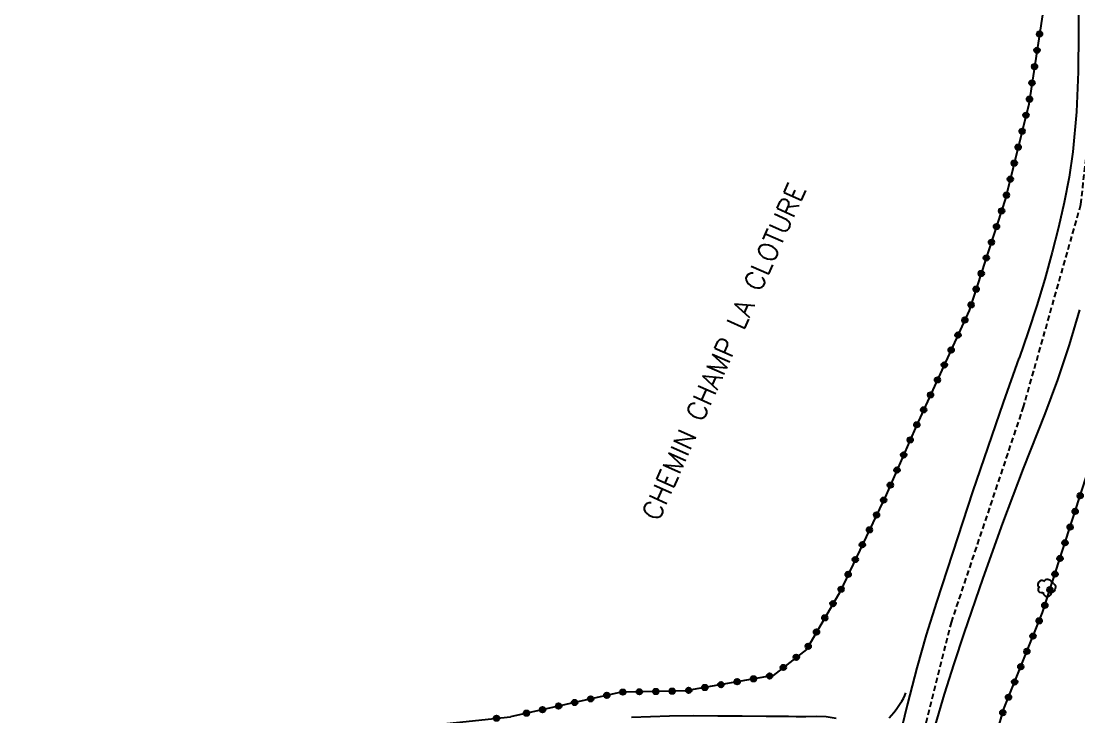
# Model space of a CAD drawing. Header units: millimetres. Extents: x 149000 to 150002, y 151999 to 153000.
# Drawn here: x 149406.6 to 149503.1, y 152544.9 to 152608.3 of the extents above; entities that cross this region are included whole.
import ezdxf

# ---------------------------------------------------------------- set-up
doc = ezdxf.new("R2010")
doc.units = ezdxf.units.MM
doc.linetypes.add('DASHED', pattern=[0.75, 0.5, -0.25])
doc.layers.get('0').update_dxf_attribs({"linetype": 'CONTINUOUS'})
for name, color, linetype in [('W0001', 6, 'DASHED'), ('W0008', 7, 'CONTINUOUS'), ('W0071', 7, 'CONTINUOUS'), ('w0300', 7, 'CONTINUOUS'), ('W0322', 7, 'CONTINUOUS'), ('w0323', 7, 'CONTINUOUS'), ('W0989', 7, 'CONTINUOUS')]:
    doc.layers.add(name, color=color, linetype=linetype)
doc.styles.get("Standard").update_dxf_attribs({"font": 'romans.shx', "width": 0.85})

# ---------------------------------------------------------------- blocks, each defined once
blk = doc.blocks.new('T300')
for p, q in [((-0.8, 0.514), (-0.857, 0.343)), ((-0.857, 0.343), (-0.857, 0.171)), ((-0.857, 0.171), (-0.743, 0.057)), ((-0.686, 0.629), (-0.8, 0.514)), ((-0.8, -0.057), (-0.743, 0.057)), ((-0.743, 0.057), (-0.686, 0.114)), ((-0.571, 0.686), (-0.686, 0.629)), ((-0.457, 0.686), (-0.571, 0.686)), ((-0.286, 0.629), (-0.457, 0.686)), ((-0.286, 0.629), (-0.171, 0.743)), ((-0.229, 0.571), (-0.286, 0.629)), ((-0.171, 0.743), (-0.057, 0.8)), ((-0.057, 0.8), (0.057, 0.8)), ((0.057, 0.8), (0.229, 0.743)), ((0.229, 0.743), (0.343, 0.629)), ((0.343, 0.629), (0.4, 0.514)), ((0.457, 0.457), (0.343, 0.457)), ((0.4, 0.514), (0.4, 0.457)), ((0.571, 0.4), (0.457, 0.457)), ((0.571, 0.4), (0.686, 0.286)), ((0.686, 0.286), (0.743, 0.171)), ((0.743, 0.057), (0.686, -0.171)), ((0.743, 0.171), (0.743, 0.057)), ((-0.8, -0.171), (-0.8, -0.057)), ((-0.8, -0.229), (-0.8, -0.171)), ((-0.743, -0.343), (-0.8, -0.229)), ((-0.686, -0.4), (-0.743, -0.343)), ((-0.514, -0.457), (-0.686, -0.4)), ((-0.4, -0.457), (-0.514, -0.457)), ((-0.4, -0.457), (-0.343, -0.457)), ((-0.343, -0.457), (-0.343, -0.4)), ((-0.343, -0.514), (-0.343, -0.457)), ((-0.286, -0.629), (-0.343, -0.514)), ((-0.171, -0.743), (-0.286, -0.629)), ((-0.057, -0.8), (-0.171, -0.743)), ((0.057, -0.8), (-0.057, -0.8)), ((0.171, -0.743), (0.057, -0.8)), ((0.229, -0.686), (0.171, -0.743)), ((0.286, -0.457), (0.229, -0.457)), ((0.286, -0.629), (0.229, -0.686)), ((0.457, -0.4), (0.286, -0.457)), ((0.343, -0.514), (0.286, -0.629)), ((0.343, -0.514), (0.343, -0.457)), ((0.571, -0.343), (0.457, -0.4)), ((0.629, -0.286), (0.571, -0.343)), ((0.686, -0.171), (0.629, -0.286))]:
    blk.add_line(p, q)
blk = doc.blocks.new('t323o')
at = {"color": 0, "linetype": 'Continuous'}
for radius in [0.25, 0.15]:
    blk.add_circle((0, 0), radius, dxfattribs=at)
blk = doc.blocks.new('t322o')
at = {"color": 0, "linetype": 'Continuous'}
for radius in [0.25, 0.15]:
    blk.add_circle((0, 0), radius, dxfattribs=at)

msp = doc.modelspace()

# ---------------------------------------------------------------- linework, layer by layer
at = {"layer": 'W0001'}
msp.add_lwpolyline([(149488.062, 152540.022), (149491.461, 152553.533), (149498.006, 152573.077), (149503.264, 152591.618), (149505.303, 152609.909), (149503.87, 152631.367), (149497.428, 152655.911), (149490.205, 152671)], dxfattribs=at)
at = {"layer": 'W0008'}
for points in [[(149503.022, 152610.961), (149503.059, 152607.324), (149503.026, 152603.684), (149502.87, 152600.044), (149502.538, 152596.414), (149502.198, 152594.098), (149501.747, 152591.802), (149501.219, 152589.525), (149500.648, 152587.26), (149499.983, 152584.823), (149499.257, 152582.404), (149498.471, 152580.004), (149497.625, 152577.624)], [(149499.992, 152572.525), (149501.168, 152575.651), (149502.23, 152578.817), (149503.178, 152582.019)], [(149497.614, 152577.624), (149496.179, 152573.567), (149494.771, 152569.501), (149493.391, 152565.425), (149492.039, 152561.34), (149491.063, 152558.366), (149490.094, 152555.388), (149489.164, 152552.397), (149488.306, 152549.384), (149487.458, 152546.131), (149486.67, 152542.864)], [(149489.994, 152544.193), (149490.821, 152546.99), (149491.714, 152549.766), (149492.633, 152552.531), (149494.36, 152557.571), (149496.162, 152562.583), (149498.039, 152567.569), (149499.992, 152572.525)]]:
    msp.add_lwpolyline(points, dxfattribs=at)
at = {"layer": 'W0071'}
for points in [[(149485.772, 152544.835), (149485.987, 152545.087), (149486.201, 152545.34), (149486.411, 152545.598), (149486.612, 152545.863), (149486.8, 152546.137), (149486.945, 152546.373), (149487.079, 152546.615), (149487.202, 152546.863), (149487.313, 152547.117)], [(149462.281, 152544.889), (149465.751, 152545.011), (149467.959, 152545.046), (149470.167, 152545.038), (149472.374, 152545.013), (149474.581, 152544.993), (149475.259, 152544.99), (149475.938, 152544.988), (149476.616, 152544.983), (149477.294, 152544.969), (149478.201, 152544.973), (149479.122, 152545), (149480.051, 152544.97), (149480.963, 152544.804)]]:
    msp.add_lwpolyline(points, dxfattribs=at)
at = {"layer": 'W0322'}
for points in [[(149499.252, 152628.115), (149500.684, 152621.932), (149500.695, 152616.24), (149499.825, 152609.279), (149498.508, 152600.753), (149496.399, 152592.153), (149493.083, 152581.941), (149488.282, 152571.485), (149485.507, 152565.158), (149481.279, 152556.296), (149478.239, 152551.079), (149475.219, 152548.714), (149467.202, 152547.292), (149461.349, 152547.183), (149451.254, 152544.94)], [(149585.419, 152461.816), (149577.081, 152463.348), (149562.096, 152465.279), (149548.471, 152467.49), (149528.49, 152469.933), (149520.763, 152471.485), (149513.599, 152473.48), (149507.481, 152477.276), (149500.719, 152483.652), (149495.848, 152492.171), (149492.843, 152506.027), (149492.528, 152514.249), (149492.335, 152522.496), (149493.237, 152531.931), (149494.475, 152539.633), (149496.246, 152545.677), (149499.77, 152554.451), (149503.721, 152566.678), (149508.358, 152583.528), (149510.618, 152597.047), (149510.676, 152610.452), (149509.913, 152622.347), (149508.148, 152627.496)]]:
    msp.add_lwpolyline(points, dxfattribs=at)
at = {"layer": 'w0323'}
msp.add_lwpolyline([(149406.65, 152541.128), (149416.519, 152541.648), (149426.66, 152542.421), (149436.483, 152543.399), (149451.254, 152544.94)], dxfattribs=at)

# ---------------------------------------------------------------- block references
at = {"layer": 'w0300'}
msp.add_blockref('T300', (149500.198, 152556.676), dxfattribs=at)
at = {"layer": 'W0322'}
for p, rotation in [((149499.495, 152607.141), 261.218997351225), ((149499.266, 152605.659), 261.218997351225), ((149499.037, 152604.176), 261.218997351225), ((149498.808, 152602.694), 261.218997351225), ((149498.579, 152601.211), 261.218997351225), ((149498.261, 152599.747), 256.2211299095877), ((149497.904, 152598.29), 256.2211299095877), ((149497.547, 152596.833), 256.2211299095877), ((149497.189, 152595.376), 256.2211299095877), ((149496.832, 152593.919), 256.2211299095877), ((149496.475, 152592.462), 256.2211299095877), ((149496.034, 152591.029), 252.010556035601), ((149495.571, 152589.603), 252.010556035601), ((149495.108, 152588.176), 252.010556035601), ((149494.644, 152586.749), 252.010556035601), ((149494.181, 152585.323), 252.010556035601), ((149493.718, 152583.896), 252.010556035601), ((149493.255, 152582.469), 252.010556035601), ((149492.689, 152581.083), 245.3372012249909), ((149492.063, 152579.719), 245.3372012249909), ((149491.437, 152578.356), 245.3372012249909), ((149490.811, 152576.993), 245.3372012249909), ((149490.185, 152575.63), 245.3372012249909), ((149489.559, 152574.267), 245.3372012249909), ((149488.933, 152572.904), 245.3372012249909), ((149488.307, 152571.54), 245.3372012249909), ((149487.704, 152570.167), 246.3179122754731), ((149487.102, 152568.794), 246.3179122754731), ((149486.499, 152567.42), 246.3179122754731), ((149485.897, 152566.046), 246.3179122754731), ((149503.204, 152565.078), 72.09241917264578), ((149485.279, 152564.679), 244.4945076181603), ((149484.633, 152563.326), 244.4945076181603), ((149502.743, 152563.65), 72.09241917264578), ((149502.281, 152562.223), 72.09241917264578), ((149483.987, 152561.972), 244.4945076181603), ((149483.341, 152560.618), 244.4945076181603), ((149501.82, 152560.796), 72.09241917264578), ((149482.695, 152559.264), 244.4945076181603), ((149501.359, 152559.368), 72.09241917264578), ((149482.049, 152557.91), 244.4945076181603), ((149500.898, 152557.941), 72.09241917264578), ((149481.403, 152556.557), 244.4945076181603), ((149500.437, 152556.514), 72.09241917264578), ((149480.669, 152555.249), 239.7702012327809), ((149499.975, 152555.086), 72.09241917264578), ((149479.914, 152553.953), 239.7702012327809), ((149499.46, 152553.679), 68.11757214356426), ((149479.159, 152552.657), 239.7702012327809), ((149498.901, 152552.287), 68.11757214356426), ((149478.404, 152551.361), 239.7702012327809), ((149498.342, 152550.895), 68.11757214356426), ((149477.315, 152550.356), 218.0649426676491), ((149497.783, 152549.503), 68.11757214356426), ((149474.887, 152548.655), 190.0581194556504), ((149476.134, 152549.431), 218.0649426676491), ((149468.979, 152547.607), 190.0581194556504), ((149470.456, 152547.869), 190.0581194556504), ((149471.933, 152548.131), 190.0581194556504), ((149473.41, 152548.393), 190.0581194556504), ((149497.224, 152548.111), 68.11757214356426), ((149460.04, 152546.892), 192.5270048400293), ((149461.508, 152547.186), 181.0668918741104), ((149463.008, 152547.214), 181.0668918741104), ((149464.507, 152547.242), 181.0668918741104), ((149466.007, 152547.27), 181.0668918741104), ((149467.502, 152547.345), 190.0581194556504), ((149496.665, 152546.719), 68.11757214356426), ((149455.647, 152545.916), 192.5270048400293), ((149457.111, 152546.241), 192.5270048400293), ((149458.575, 152546.567), 192.5270048400293), ((149452.718, 152545.265), 192.5270048400293), ((149454.183, 152545.591), 192.5270048400293), ((149496.14, 152545.315), 73.66847263034039)]:
    msp.add_blockref('t322o', p, dxfattribs=dict(at, rotation=rotation))
at = {"layer": 'w0323', "rotation": 5.955896548594589}
msp.add_blockref('t323o', (149449.985, 152544.808), dxfattribs=at)

# ---------------------------------------------------------------- texts
at = {"layer": 'W0989'}
msp.add_text('CHEMIN CHAMP LA CLOTURE', height=1.75, rotation=66.0333, dxfattribs=at).set_placement((149464.759, 152562.669))

doc.saveas('drawing.dxf')
